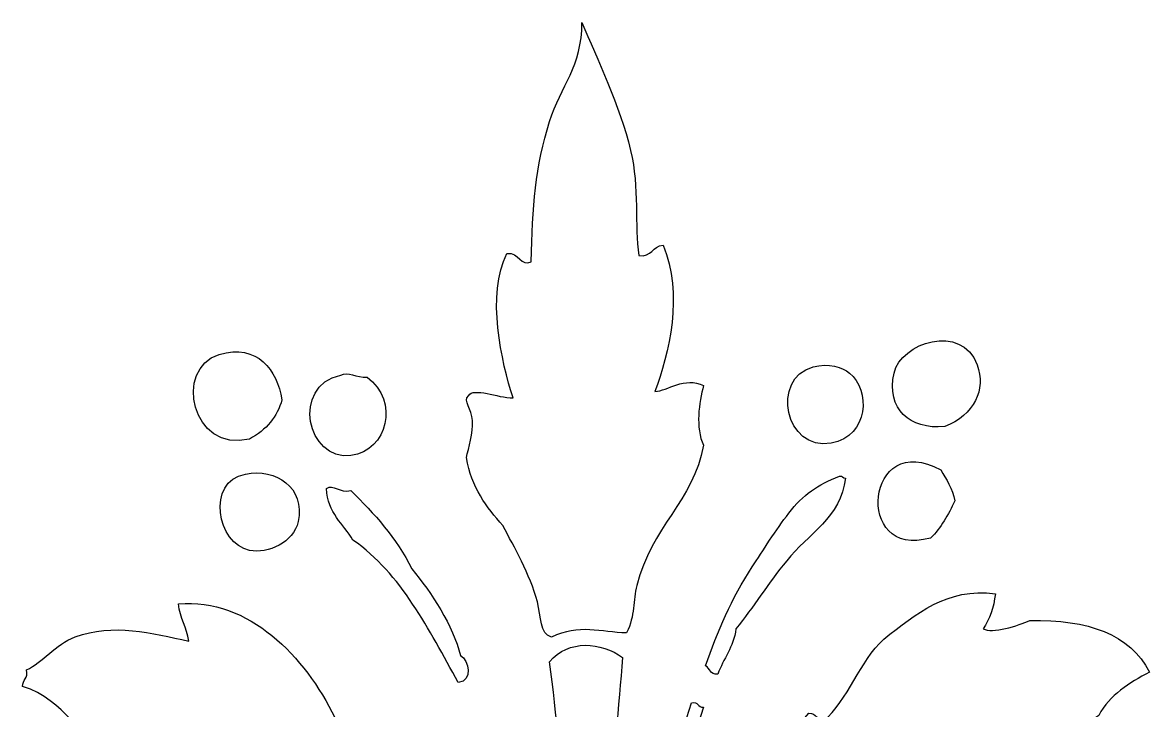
# Model space of a CAD drawing. Header units: centimetres. Extents: x -11.5 to 11.5, y -11.2 to 11.2.
# Drawn here: x -7.335 to -4.091, y 2.224 to 4.204 of the extents above; entities that cross this region are included whole.
import ezdxf

# ---------------------------------------------------------------- set-up
doc = ezdxf.new("R2010")
doc.units = ezdxf.units.CM
doc.header["$MEASUREMENT"] = 0
doc.layers.add('Layer 1', color=7, linetype='Continuous')

msp = doc.modelspace()

# ---------------------------------------------------------------- linework, layer by layer
at = {"layer": 'Layer 1'}
for points, knots in [([(-5.81827, 3.91907), (-5.85891, 3.79075), (-5.86732, 3.67243), (-5.87076, 3.51542), (-5.87076, 3.51542), (-5.90143, 3.49907), (-5.90486, 3.5431), (-5.94077, 3.53915), (-5.94077, 3.53915), (-6.00136, 3.4217), (-5.95606, 3.22488), (-5.92328, 3.1236), (-5.92328, 3.1236), (-5.96784, 3.12291), (-6.03575, 3.15511), (-6.05168, 3.12953), (-6.05168, 3.12953), (-6.06793, 3.11535), (-6.04178, 3.09037), (-6.04001, 3.0583), (-6.04001, 3.0583), (-6.03787, 3.02136), (-6.0516, 2.9798), (-6.05747, 2.95146), (-6.05747, 2.95146), (-6.04337, 2.86491), (-5.99939, 2.80872), (-5.95243, 2.75556), (-5.95243, 2.75556), (-5.91983, 2.69259), (-5.87493, 2.618), (-5.85329, 2.5359), (-5.85329, 2.5359), (-5.8421, 2.49365), (-5.8472, 2.44298), (-5.81246, 2.43499), (-5.81246, 2.43499), (-5.73311, 2.47296), (-5.67019, 2.44867), (-5.59653, 2.44687), (-5.59653, 2.44687), (-5.57132, 2.49727), (-5.57835, 2.53963), (-5.56732, 2.5834), (-5.56732, 2.5834), (-5.5253, 2.75046), (-5.40415, 2.82687), (-5.37478, 2.98707), (-5.37478, 2.98707), (-5.39899, 3.03726), (-5.3879, 3.10986), (-5.37478, 3.15921), (-5.37478, 3.15921), (-5.42989, 3.18458), (-5.47839, 3.1441), (-5.5148, 3.1414), (-5.5148, 3.1414), (-5.47548, 3.24882), (-5.4309, 3.42435), (-5.49149, 3.56288), (-5.49149, 3.56288), (-5.52284, 3.56111), (-5.52298, 3.52764), (-5.5615, 3.53319), (-5.5615, 3.53319), (-5.57399, 3.62013), (-5.55915, 3.72724), (-5.58486, 3.83593), (-5.58486, 3.83593), (-5.6155, 3.96526), (-5.68154, 4.0993), (-5.72488, 4.20397), (-5.72488, 4.20397), (-5.72445, 4.07764), (-5.78559, 4.02237), (-5.81827, 3.91907)], [0, 0, 0, 0, 0.05, 0.05, 0.05, 0.05, 0.1, 0.1, 0.1, 0.1, 0.15, 0.15, 0.15, 0.15, 0.2, 0.2, 0.2, 0.2, 0.25, 0.25, 0.25, 0.25, 0.3, 0.3, 0.3, 0.3, 0.35, 0.35, 0.35, 0.35, 0.4, 0.4, 0.4, 0.4, 0.45, 0.45, 0.45, 0.45, 0.5, 0.5, 0.5, 0.5, 0.55, 0.55, 0.55, 0.55, 0.6, 0.6, 0.6, 0.6, 0.65, 0.65, 0.65, 0.65, 0.7, 0.7, 0.7, 0.7, 0.75, 0.75, 0.75, 0.75, 0.8, 0.8, 0.8, 0.8, 0.85, 0.85, 0.85, 0.85, 0.9, 0.9, 0.9, 0.9, 1, 1, 1, 1]), ([(-4.68051, 3.04055), (-4.59637, 3.0741), (-4.56071, 3.14752), (-4.58714, 3.21861), (-4.58714, 3.21861), (-4.63228, 3.34005), (-4.80685, 3.28248), (-4.82638, 3.19485), (-4.82638, 3.19485), (-4.84942, 3.09111), (-4.78126, 3.03164), (-4.68051, 3.04055)], [0, 0, 0, 0, 0.25, 0.25, 0.25, 0.25, 0.5, 0.5, 0.5, 0.5, 1, 1, 1, 1]), ([(-6.76936, 3.24828), (-6.90059, 3.20775), (-6.84842, 2.96441), (-6.68181, 3.00492), (-6.68181, 3.00492), (-6.63291, 3.0308), (-6.60193, 3.07022), (-6.58844, 3.11771), (-6.58844, 3.11771), (-6.60318, 3.20364), (-6.65768, 3.28071), (-6.76936, 3.24828)], [0, 0, 0, 0, 0.25, 0.25, 0.25, 0.25, 0.5, 0.5, 0.5, 0.5, 1, 1, 1, 1]), ([(-5.00724, 2.99303), (-4.89752, 3.01354), (-4.89463, 3.14667), (-4.95475, 3.19483), (-4.95475, 3.19483), (-4.97536, 3.21137), (-5.01391, 3.22507), (-5.05976, 3.21266), (-5.05976, 3.21266), (-5.18274, 3.17935), (-5.13977, 2.96827), (-5.00724, 2.99303)], [0, 0, 0, 0, 0.25, 0.25, 0.25, 0.25, 0.5, 0.5, 0.5, 0.5, 1, 1, 1, 1]), ([(-6.41927, 3.18893), (-6.56386, 3.15813), (-6.51539, 2.94075), (-6.39006, 2.95742), (-6.39006, 2.95742), (-6.28362, 2.9716), (-6.25047, 3.11397), (-6.34344, 3.18298), (-6.34344, 3.18298), (-6.37371, 3.18142), (-6.39937, 3.19962), (-6.41927, 3.18893)], [0, 0, 0, 0, 0.25, 0.25, 0.25, 0.25, 0.5, 0.5, 0.5, 0.5, 1, 1, 1, 1]), ([(-4.72136, 2.71998), (-4.69093, 2.74837), (-4.67101, 2.7875), (-4.65132, 2.82682), (-4.65132, 2.82682), (-4.6592, 2.86233), (-4.67558, 2.88918), (-4.69215, 2.91585), (-4.69215, 2.91585), (-4.90643, 3.03759), (-4.94604, 2.65558), (-4.72136, 2.71998)], [0, 0, 0, 0, 0.25, 0.25, 0.25, 0.25, 0.5, 0.5, 0.5, 0.5, 1, 1, 1, 1]), ([(-6.69348, 2.90397), (-6.8082, 2.88373), (-6.77516, 2.70204), (-6.68181, 2.68434), (-6.68181, 2.68434), (-6.62863, 2.67426), (-6.55465, 2.70633), (-6.54177, 2.76747), (-6.54177, 2.76747), (-6.52132, 2.86495), (-6.60535, 2.92236), (-6.69348, 2.90397)], [0, 0, 0, 0, 0.25, 0.25, 0.25, 0.25, 0.5, 0.5, 0.5, 0.5, 1, 1, 1, 1]), ([(-5.36898, 2.35192), (-5.35564, 2.34576), (-5.35691, 2.32464), (-5.33398, 2.32819), (-5.33398, 2.32819), (-5.31752, 2.37275), (-5.28897, 2.40505), (-5.28146, 2.45876), (-5.28146, 2.45876), (-5.2314, 2.52059), (-5.18854, 2.58875), (-5.13557, 2.65466), (-5.13557, 2.65466), (-5.07419, 2.73118), (-4.97923, 2.77931), (-4.9664, 2.89212), (-4.9664, 2.89212), (-4.97386, 2.89244), (-4.97447, 2.89974), (-4.98386, 2.89805), (-4.98386, 2.89805), (-5.0459, 2.87342), (-5.08842, 2.84548), (-5.12972, 2.79121), (-5.12972, 2.79121), (-5.16594, 2.74366), (-5.20494, 2.68286), (-5.23476, 2.63685), (-5.23476, 2.63685), (-5.29405, 2.54549), (-5.3354, 2.4508), (-5.36898, 2.35192)], [0, 0, 0, 0, 0.1111111, 0.1111111, 0.1111111, 0.1111111, 0.2222222, 0.2222222, 0.2222222, 0.2222222, 0.3333333, 0.3333333, 0.3333333, 0.3333333, 0.4444444, 0.4444444, 0.4444444, 0.4444444, 0.5555556, 0.5555556, 0.5555556, 0.5555556, 0.6666667, 0.6666667, 0.6666667, 0.6666667, 0.7777778, 0.7777778, 0.7777778, 0.7777778, 1, 1, 1, 1]), ([(-6.39006, 2.85651), (-6.42239, 2.84815), (-6.4406, 2.87651), (-6.4601, 2.86244), (-6.4601, 2.86244), (-6.4569, 2.79047), (-6.41155, 2.76145), (-6.38427, 2.71406), (-6.38427, 2.71406), (-6.2442, 2.61712), (-6.16678, 2.45641), (-6.08082, 2.30448), (-6.08082, 2.30448), (-6.0382, 2.30768), (-6.04978, 2.36856), (-6.075, 2.38166), (-6.075, 2.38166), (-6.09556, 2.46783), (-6.15787, 2.56232), (-6.21502, 2.63095), (-6.21502, 2.63095), (-6.25845, 2.72133), (-6.32333, 2.78986), (-6.39006, 2.85651)], [0, 0, 0, 0, 0.1428571, 0.1428571, 0.1428571, 0.1428571, 0.2857143, 0.2857143, 0.2857143, 0.2857143, 0.4285714, 0.4285714, 0.4285714, 0.4285714, 0.5714286, 0.5714286, 0.5714286, 0.5714286, 0.7142857, 0.7142857, 0.7142857, 0.7142857, 1, 1, 1, 1]), ([(-4.43545, 2.48252), (-4.46797, 2.46818), (-4.5457, 2.44307), (-4.56965, 2.45879), (-4.56965, 2.45879), (-4.55108, 2.48541), (-4.53978, 2.51946), (-4.53465, 2.5597), (-4.53465, 2.5597), (-4.67578, 2.57735), (-4.76235, 2.5017), (-4.85556, 2.4291), (-4.85556, 2.4291), (-4.92673, 2.36301), (-4.9575, 2.25577), (-5.03058, 2.19164), (-5.03058, 2.19164), (-5.04881, 2.19487), (-5.049, 2.21646), (-5.07146, 2.21537), (-5.07146, 2.21537), (-5.10117, 2.17838), (-5.1584, 2.16928), (-5.15314, 2.09665), (-5.15314, 2.09665), (-5.0766, 2.00434), (-5.01474, 1.8971), (-4.94306, 1.79984), (-4.94306, 1.79984), (-4.92218, 1.80421), (-4.89327, 1.80489), (-4.87892, 1.82953), (-4.87892, 1.82953), (-4.88823, 1.84773), (-4.90988, 1.85342), (-4.91392, 1.87702), (-4.91392, 1.87702), (-4.88871, 1.88882), (-4.86405, 1.90761), (-4.83804, 1.91261), (-4.83804, 1.91261), (-4.68162, 1.94272), (-4.5452, 1.89179), (-4.43548, 1.96603), (-4.43548, 1.96603), (-4.41069, 1.9828), (-4.38952, 2.01503), (-4.36544, 2.04321), (-4.36544, 2.04321), (-4.35438, 2.0562), (-4.32446, 2.06149), (-4.33628, 2.0907), (-4.33628, 2.0907), (-4.34692, 2.10758), (-4.37472, 2.10697), (-4.38295, 2.12631), (-4.38295, 2.12631), (-4.3508, 2.17081), (-4.28053, 2.17645), (-4.23709, 2.20942), (-4.23709, 2.20942), (-4.20592, 2.26877), (-4.14904, 2.30192), (-4.09123, 2.33409), (-4.09123, 2.33409), (-4.14721, 2.44331), (-4.26879, 2.48588), (-4.43545, 2.48252)], [0, 0, 0, 0, 0.0555556, 0.0555556, 0.0555556, 0.0555556, 0.1111111, 0.1111111, 0.1111111, 0.1111111, 0.1666667, 0.1666667, 0.1666667, 0.1666667, 0.2222222, 0.2222222, 0.2222222, 0.2222222, 0.2777778, 0.2777778, 0.2777778, 0.2777778, 0.3333333, 0.3333333, 0.3333333, 0.3333333, 0.3888889, 0.3888889, 0.3888889, 0.3888889, 0.4444444, 0.4444444, 0.4444444, 0.4444444, 0.5, 0.5, 0.5, 0.5, 0.5555556, 0.5555556, 0.5555556, 0.5555556, 0.6111111, 0.6111111, 0.6111111, 0.6111111, 0.6666667, 0.6666667, 0.6666667, 0.6666667, 0.7222222, 0.7222222, 0.7222222, 0.7222222, 0.7777778, 0.7777778, 0.7777778, 0.7777778, 0.8333333, 0.8333333, 0.8333333, 0.8333333, 0.8888889, 0.8888889, 0.8888889, 0.8888889, 1, 1, 1, 1]), ([(-6.88602, 2.53004), (-6.88237, 2.48821), (-6.86213, 2.46334), (-6.85686, 2.42317), (-6.85686, 2.42317), (-6.96298, 2.44669), (-7.07424, 2.47569), (-7.18359, 2.43502), (-7.18359, 2.43502), (-7.2419, 2.41335), (-7.27736, 2.36255), (-7.32361, 2.34006), (-7.32361, 2.34006), (-7.31872, 2.31527), (-7.33496, 2.31201), (-7.33528, 2.29257), (-7.33528, 2.29257), (-7.20733, 2.25468), (-7.18296, 2.13366), (-7.05517, 2.12043), (-7.05517, 2.12043), (-7.04938, 2.11249), (-7.03943, 2.10876), (-7.03771, 2.0967), (-7.03771, 2.0967), (-7.06827, 2.09413), (-7.07854, 2.07096), (-7.0902, 2.04921), (-7.0902, 2.04921), (-7.05583, 2.00304), (-7.00691, 1.97169), (-6.97349, 1.92456), (-6.97349, 1.92456), (-6.85773, 1.84145), (-6.62969, 1.93644), (-6.50089, 1.84738), (-6.50089, 1.84738), (-6.51298, 1.82997), (-6.5355, 1.82322), (-6.53007, 1.78801), (-6.53007, 1.78801), (-6.51089, 1.77978), (-6.48932, 1.77401), (-6.46003, 1.77613), (-6.46003, 1.77613), (-6.40489, 1.8922), (-6.32017, 1.97819), (-6.26749, 2.0967), (-6.26749, 2.0967), (-6.29075, 2.13234), (-6.31887, 2.16319), (-6.35501, 2.18573), (-6.35501, 2.18573), (-6.362, 2.17107), (-6.37499, 2.16255), (-6.38999, 2.15607), (-6.38999, 2.15607), (-6.40827, 2.16917), (-6.42002, 2.18888), (-6.43674, 2.20356), (-6.43674, 2.20356), (-6.52121, 2.37743), (-6.6838, 2.54861), (-6.88602, 2.53004)], [0, 0, 0, 0, 0.0588235, 0.0588235, 0.0588235, 0.0588235, 0.1176471, 0.1176471, 0.1176471, 0.1176471, 0.1764706, 0.1764706, 0.1764706, 0.1764706, 0.2352941, 0.2352941, 0.2352941, 0.2352941, 0.2941176, 0.2941176, 0.2941176, 0.2941176, 0.3529412, 0.3529412, 0.3529412, 0.3529412, 0.4117647, 0.4117647, 0.4117647, 0.4117647, 0.4705882, 0.4705882, 0.4705882, 0.4705882, 0.5294118, 0.5294118, 0.5294118, 0.5294118, 0.5882353, 0.5882353, 0.5882353, 0.5882353, 0.6470588, 0.6470588, 0.6470588, 0.6470588, 0.7058824, 0.7058824, 0.7058824, 0.7058824, 0.7647059, 0.7647059, 0.7647059, 0.7647059, 0.8235294, 0.8235294, 0.8235294, 0.8235294, 0.8823529, 0.8823529, 0.8823529, 0.8823529, 1, 1, 1, 1]), ([(-5.81827, 2.3638), (-5.77504, 2.0554), (-5.77115, 1.72324), (-5.73659, 1.42588), (-5.73659, 1.42588), (-5.71738, 1.46411), (-5.67724, 1.4398), (-5.66071, 1.46152), (-5.66071, 1.46152), (-5.67643, 1.73941), (-5.62854, 2.102), (-5.60819, 2.37568), (-5.60819, 2.37568), (-5.66954, 2.42132), (-5.76318, 2.42847), (-5.81827, 2.3638)], [0, 0, 0, 0, 0.2, 0.2, 0.2, 0.2, 0.4, 0.4, 0.4, 0.4, 0.6, 0.6, 0.6, 0.6, 1, 1, 1, 1]), ([(-5.40986, 2.24508), (-5.48016, 2.02685), (-5.55625, 1.74922), (-5.58488, 1.51494), (-5.58488, 1.51494), (-5.59152, 1.4607), (-5.6057, 1.39159), (-5.57903, 1.35463), (-5.57903, 1.35463), (-5.54413, 1.64705), (-5.45981, 1.98127), (-5.3748, 2.23321), (-5.3748, 2.23321), (-5.39319, 2.23035), (-5.38808, 2.25143), (-5.40986, 2.24508)], [0, 0, 0, 0, 0.2, 0.2, 0.2, 0.2, 0.4, 0.4, 0.4, 0.4, 0.6, 0.6, 0.6, 0.6, 1, 1, 1, 1])]:
    msp.add_open_spline(points, degree=3, knots=knots, dxfattribs=at)

doc.saveas('drawing.dxf')
